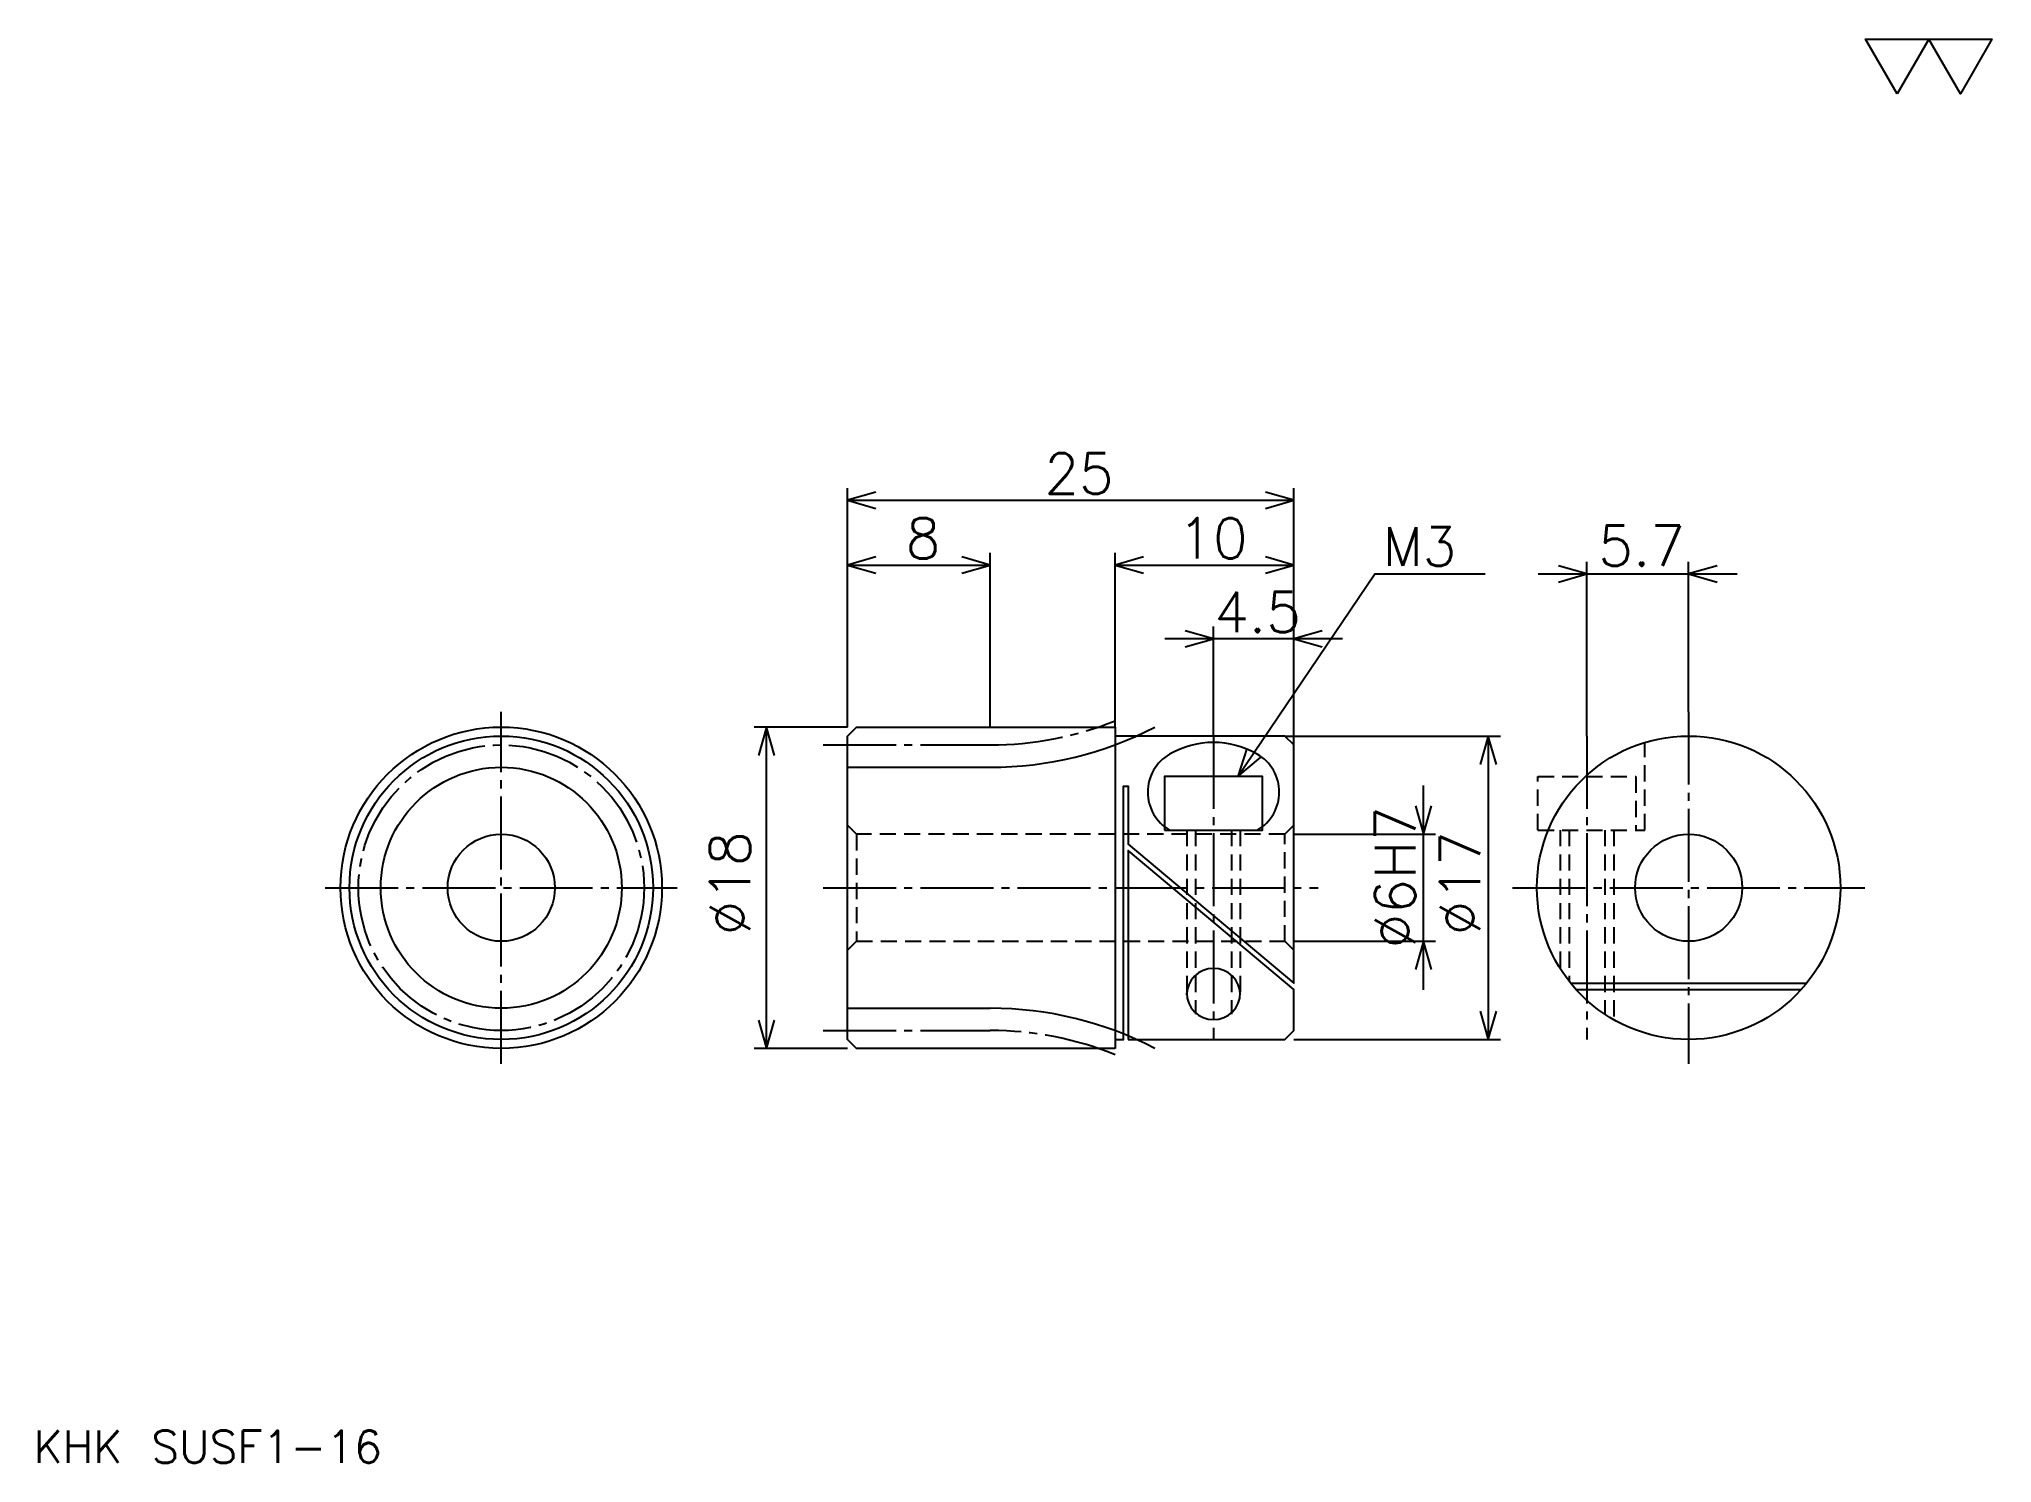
# Model space of a CAD drawing. Extents: x 5 to 114, y 5 to 85.
import ezdxf

# ---------------------------------------------------------------- set-up
doc = ezdxf.new("R2010")
doc.units = 0
doc.linetypes.add('DASHDOT', pattern=[5.446153, 4.084615, -0.453846, 0.453846, -0.453846])
doc.linetypes.add('HIDDEN', pattern=[1.361538, 0.907692, -0.453846])
doc.layers.get('0').update_dxf_attribs({"linetype": 'CONTINUOUS'})
doc.layers.add('DASHDOT', color=6, linetype='DASHDOT')
doc.layers.add('HIDDEN', color=2, linetype='HIDDEN')
doc.styles.add('KANJI', font='TXT', dxfattribs={"bigfont": 'BIGFONT'})

msp = doc.modelspace()

# ---------------------------------------------------------------- linework, layer by layer
at = {"color": 5}
for p, q in [((50.130768, 46.215385), (50.130768, 59.603844)), ((75.130768, 46.215385), (75.130768, 59.603844)), ((50.130768, 58.923077), (75.130768, 58.923077)), ((58.130768, 46.215385), (58.130768, 55.973076)), ((65.130768, 46.215385), (65.130768, 55.973076)), ((50.130768, 55.292309), (58.130768, 55.292309)), ((65.130768, 55.292309), (75.130768, 55.292309)), ((88.823074, 54.792309), (99.969223, 54.792309)), ((91.546158, 47.076923), (91.546158, 55.473076)), ((97.246155, 47.076923), (97.246155, 55.473076)), ((70.630768, 45.715385), (70.630768, 51.842308)), ((77.853844, 51.161537), (67.907692, 51.161537)), ((91.546158, 45.715385), (91.546158, 47.076923)), ((50.130768, 46.215385), (44.911537, 46.215385)), ((45.592308, 28.215385), (45.592308, 46.215385)), ((75.130768, 45.215385), (75.130768, 46.215385)), ((74.630768, 45.715385), (75.130768, 45.715385)), ((75.130768, 45.715385), (86.703842, 45.715385)), ((86.023071, 45.715385), (86.023071, 28.715385)), ((82.392303, 31.49231), (82.392303, 42.938461)), ((75.130768, 40.215385), (83.073074, 40.215385)), ((75.130768, 34.215385), (83.073074, 34.215385)), ((75.130768, 28.715385), (86.703842, 28.715385)), ((50.130768, 28.215385), (44.911537, 28.215385))]:
    msp.add_line(p, q, dxfattribs=at)
at = {"color": 4}
for p, q in [((50.130768, 43.965385), (58.130768, 43.965385)), ((68.17614, 40.445385), (73.085396, 40.445385)), ((90.636612, 31.870857), (103.855698, 31.870857)), ((69.130768, 31.197643), (69.130768, 31.325527)), ((72.130768, 31.197643), (72.130768, 31.325527)), ((90.940598, 31.515385), (103.551704, 31.515385)), ((50.130768, 30.465385), (58.130768, 30.465385))]:
    msp.add_line(p, q, dxfattribs=at)
at = {"color": 7}
msp.add_lwpolyline([(108.92308, 81.692307), (107.153084, 84.760307), (114.233078, 84.760307), (112.463081, 81.692307), (110.693077, 84.760307), (108.92308, 81.692307)], dxfattribs=at)
at = {"color": 5}
for points in [[(51.719231, 59.376923), (50.130768, 58.923077), (51.719231, 58.469231)], [(73.542305, 58.469231), (75.130768, 58.923077), (73.542305, 59.376923)], [(51.719231, 55.746155), (50.130768, 55.292309), (51.719231, 54.838463)], [(56.542305, 54.838463), (58.130768, 55.292309), (56.542305, 55.746155)], [(66.719231, 55.746155), (65.130768, 55.292309), (66.719231, 54.838463)], [(71.99231, 43.445385), (79.669228, 54.792309), (85.841537, 54.792309)], [(73.542305, 54.838463), (75.130768, 55.292309), (73.542305, 55.746155)], [(89.957687, 54.338463), (91.546158, 54.792309), (89.957687, 55.246155)], [(98.83461, 55.246155), (97.246155, 54.792309), (98.83461, 54.338463)], [(69.042305, 50.707695), (70.630768, 51.161537), (69.042305, 51.615387)], [(76.719231, 51.615387), (75.130768, 51.161537), (76.719231, 50.707695)], [(46.04615, 44.626923), (45.592308, 46.215385), (45.138458, 44.626923)], [(72.506523, 45.015343), (71.99231, 43.445385), (73.258316, 44.506706)], [(86.476921, 44.126923), (86.023071, 45.715385), (85.569229, 44.126923)], [(81.938461, 41.803848), (82.392303, 40.215385), (82.846153, 41.803848)], [(82.846153, 32.626923), (82.392303, 34.215385), (81.938461, 32.626923)], [(45.138458, 29.803846), (45.592308, 28.215385), (46.04615, 29.803846)], [(85.569229, 30.303846), (86.023071, 28.715385), (86.476921, 30.303846)]]:
    msp.add_lwpolyline(points, dxfattribs=at)
at = {"color": 4}
for points in [[(65.130768, 28.215385), (50.630768, 28.215385), (50.130768, 28.715385), (50.130768, 45.715385), (50.630768, 46.215385), (65.130768, 46.215385), (65.130768, 28.215385)], [(65.130768, 28.715385), (65.58461, 28.715385), (65.58461, 42.915386), (65.856918, 42.915386), (65.856918, 39.652538), (75.130768, 31.870857), (75.130768, 45.215385), (74.630768, 45.715385), (65.130768, 45.715385), (65.130768, 28.715385)], [(67.880768, 40.445385), (73.380768, 40.445385), (73.380768, 43.445385), (67.880768, 43.445385), (67.880768, 40.445385)], [(65.856918, 28.715385), (74.630768, 28.715385), (75.130768, 29.215385), (75.130768, 31.515385), (65.856918, 39.297066), (65.856918, 28.715385)]]:
    msp.add_lwpolyline(points, dxfattribs=at)
for centre, radius in [((30.738461, 37.215385), 9), ((30.738461, 37.215385), 8.5), ((97.246155, 37.215385), 8.5), ((30.738461, 37.215385), 6.75), ((30.738461, 37.215385), 3), ((97.246155, 37.215385), 3)]:
    msp.add_circle(centre, radius, dxfattribs=at)
for centre, radius, start, end in [((58.130768, 63.965385), 20, 270, 297.43924009), ((70.630768, 40.445385), 4.909257, 60.00000468, 119.99999532), ((69.403458, 42.571156), 2.454628, 119.99999532, 240.00000468), ((71.858078, 42.571156), 2.454628, 299.99999532, 60.00000468), ((70.630768, 31.197643), 1.5, 0, 180), ((70.630768, 31.325527), 1.5, 180, 0), ((58.130768, 10.465385), 20, 62.56075991, 90)]:
    msp.add_arc(centre, radius, start, end, dxfattribs=at)
at = {"layer": 'DASHDOT', "color": 7}
for p, q in [((30.738461, 27.353848), (30.738461, 47.076923)), ((97.246155, 47.076923), (97.246155, 27.353848)), ((48.76923, 45.215385), (58.130768, 45.215385)), ((70.630768, 45.715385), (70.630768, 28.715385)), ((91.546158, 45.715385), (91.546158, 28.715385)), ((20.876923, 37.215385), (40.599998, 37.215385)), ((48.76923, 37.215385), (76.49231, 37.215385)), ((87.384613, 37.215385), (107.107697, 37.215385)), ((48.76923, 29.215385), (58.130768, 29.215385))]:
    msp.add_line(p, q, dxfattribs=at)
msp.add_circle((30.738461, 37.215385), 8, dxfattribs=at)
for centre, start, end in [((58.130768, 63.965385), 270, 291.92134056), ((58.130768, 10.465385), 68.07865944, 90)]:
    msp.add_arc(centre, 18.75, start, end, dxfattribs=at)
at = {"layer": 'HIDDEN', "color": 4}
for p, q in [((75.130768, 40.715385), (74.630768, 40.215385)), ((69.130768, 40.445385), (69.130768, 31.261585)), ((69.630768, 40.445385), (69.630768, 30.133013)), ((71.630768, 40.445385), (71.630768, 30.133013)), ((72.130768, 40.445385), (72.130768, 31.261585)), ((90.046158, 40.445385), (90.046158, 32.697643)), ((90.546158, 40.445385), (90.546158, 31.984707)), ((92.546158, 40.445385), (92.546158, 30.133013)), ((93.046158, 40.445385), (93.046158, 29.825527)), ((50.130768, 33.715385), (50.630768, 34.215385)), ((75.130768, 33.715385), (74.630768, 34.215385))]:
    msp.add_line(p, q, dxfattribs=at)
for points in [[(88.796158, 40.445385), (94.796158, 40.445385), (94.796158, 45.354641)], [(88.796158, 40.445385), (88.796158, 43.445385), (94.296158, 43.445385), (94.296158, 40.445385)], [(50.130768, 40.715385), (50.630768, 40.215385), (50.630768, 34.215385), (74.630768, 34.215385), (74.630768, 40.215385), (50.630768, 40.215385)]]:
    msp.add_lwpolyline(points, dxfattribs=at)

# ---------------------------------------------------------------- texts
at = {"color": 7, "style": 'KANJI'}
for s, height, p in [('25', 2.269231, (61.155769, 59.286156)), ('8', 2.269231, (53.393269, 55.655388)), ('10', 2.269231, (68.655769, 55.655388)), ('M3', 2.178462, (80.123077, 55.246155)), ('4.5', 2.269231, (70.668266, 51.524616)), ('KHK SUSF1-16', 1.815385, (4.538462, 4.992308))]:
    msp.add_text(s, height=height, dxfattribs=at).set_placement(p)
for s, rotation, p in [('5.7', 360, (92.183655, 55.246155)), ('%%c6H7', 90, (81.938461, 33.811539)), ('%%c18', 90, (44.684612, 34.549038)), ('%%c17', 90, (85.569229, 34.549038))]:
    msp.add_text(s, height=2.269231, rotation=rotation, dxfattribs=at).set_placement(p)

doc.saveas('drawing.dxf')
